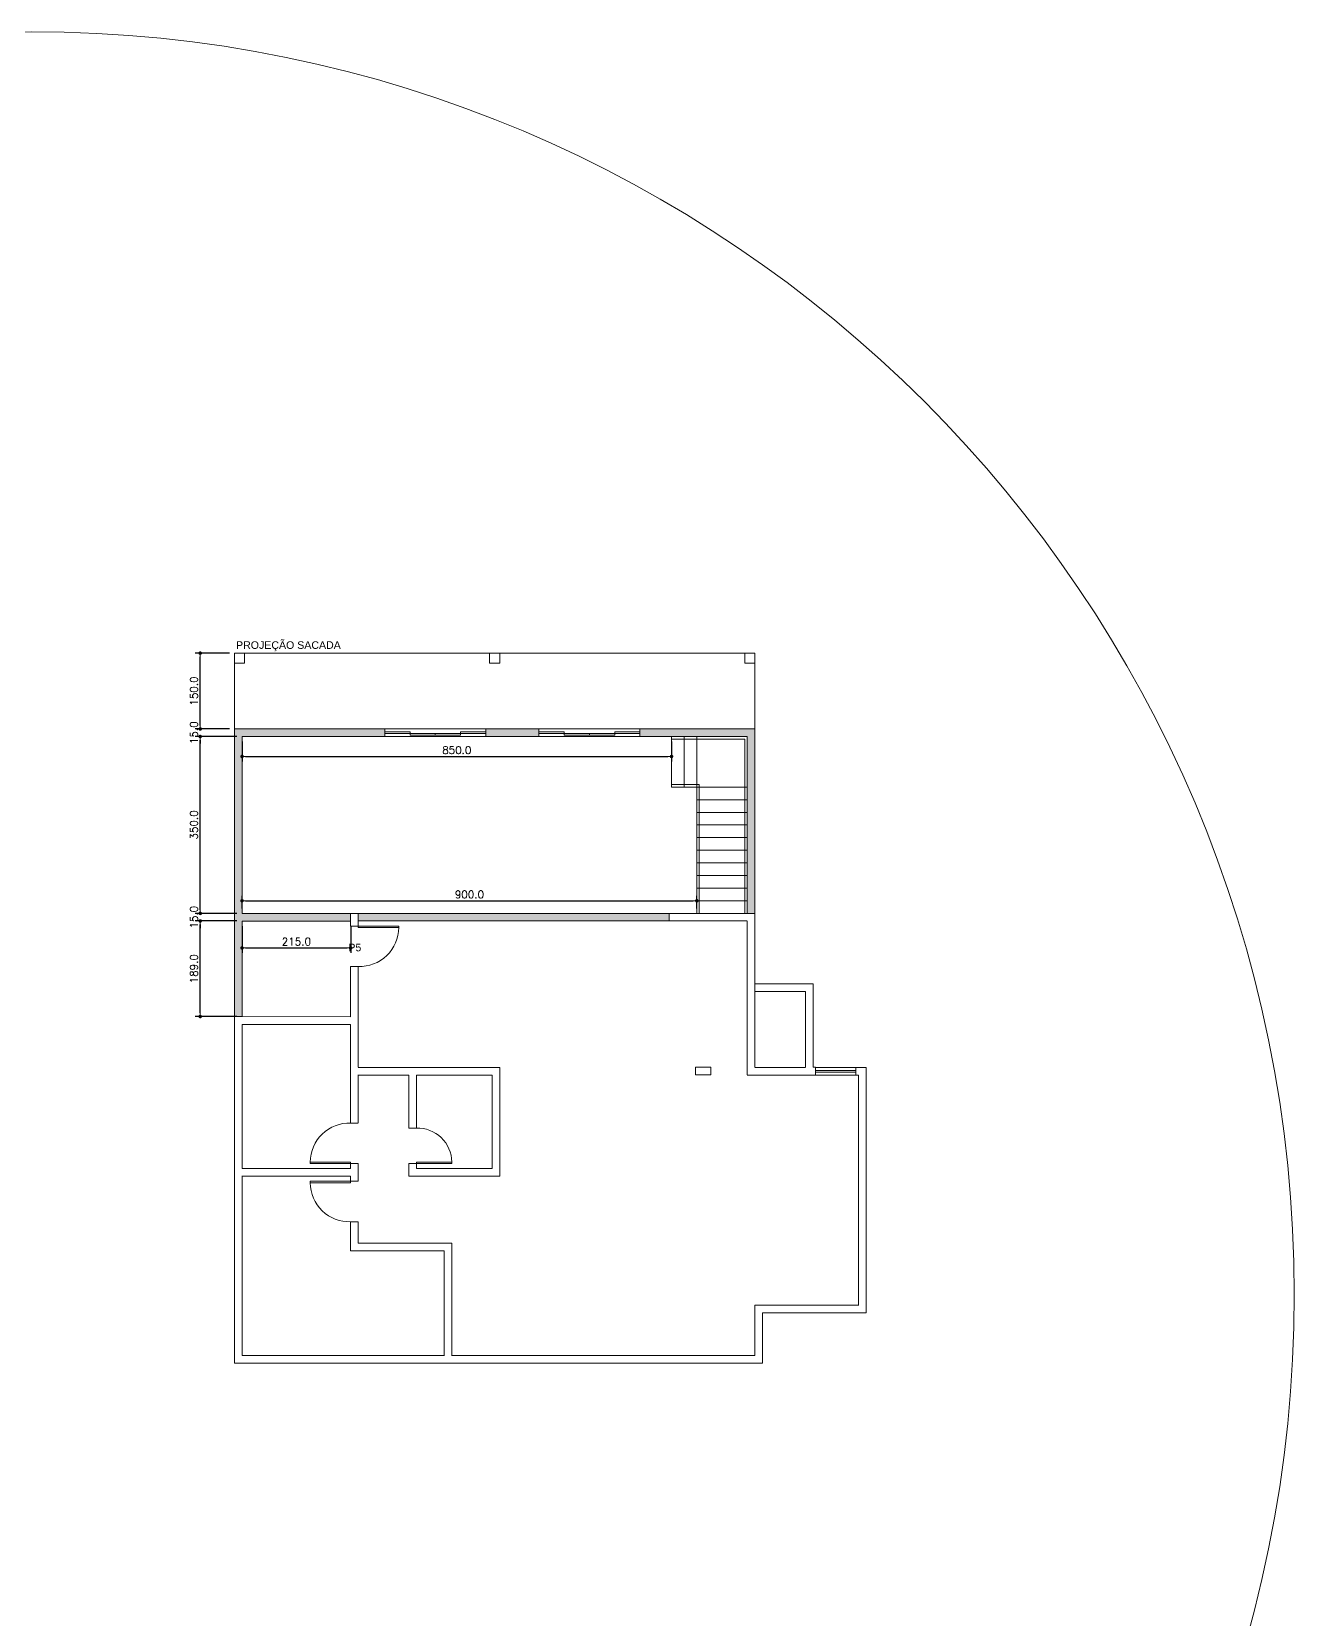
# Model space of a CAD drawing. Header units: millimetres. Extents: x 1206 to 2034, y 106 to 342.
# Drawn here: x 1875.49 to 1900.47, y 222.49 to 253.91 of the extents above; entities that cross this region are included whole.
import ezdxf

# ---------------------------------------------------------------- set-up
doc = ezdxf.new("R2010")
doc.units = ezdxf.units.MM
doc.header["$PDMODE"] = 34
doc.header["$PDSIZE"] = -5
doc.linetypes.add('ACAD_ISO12W100', pattern=[21, 12, -3, 0, -3, 0, -3])
doc.layers.get('0').update_dxf_attribs({"color": 1})
doc.layers.get('DEFPOINTS').update_dxf_attribs({"lineweight": 0})
for name, color, linetype, lineweight in [('AR-ALVENARIA', 7, 'Continuous', 9), ('AR-CARIMBO', 7, 'Continuous', 5), ('AR-CONSTRUIR', 16, 'Continuous', 9), ('AR-COTA', 1, 'Continuous', 5), ('AR-DEMOLIR', 52, 'Continuous', 9), ('AR-ESCADA', 252, 'Continuous', 5), ('AR-ESQUADRIA', 4, 'Continuous', 5), ('AR-PROJEÇÂO_PAV. SUPERIOR', 30, 'ACAD_ISO12W100', 20), ('AR-TXT-ESPECIFICAÇÕES', 174, 'Continuous', 0)]:
    doc.layers.add(name, color=color, linetype=linetype, lineweight=lineweight)
doc.styles.add('100_COTAS', font='romans.shx', dxfattribs={"height": 0.15})
doc.styles.add('75_TXT 3', font='arial.ttf', dxfattribs={"height": 0.15})
doc.styles.add('ALLEX 1_25', font='arial.ttf', dxfattribs={"height": 0.05})
doc.dimstyles.new('COTA_100', dxfattribs={"dimtxt": 0.16, "dimasz": 0.07, "dimexe": 0.1, "dimexo": 0.1, "dimgap": 0.05, "dimtad": 1, "dimdec": 1, "dimlfac": 100, "dimzin": 0, "dimdsep": 46, "dimtxsty": '100_COTAS', "dimblk1": 'DOT', "dimblk2": 'DOT', "dimsah": 1, "dimcen": 0.09, "dimclrd": 256, "dimclre": 256, "dimclrt": 7, "dimaunit": 1, "dimadec": 0, "dimazin": 0, "dimtfac": 0.05, "dimtdec": 1, "dimtix": 1, "dimtofl": 0, "dimtmove": 2, "dimatfit": 3, "dimldrblk": 'DOT', "dimfxl": 1, "dimtvp": 0.75, "dimtolj": 1, "dimtzin": 0, "dimarcsym": 0})

# ---------------------------------------------------------------- blocks, each defined once
blk = doc.blocks.new('_DOT')
at = {"color": 0, "linetype": 'ByBlock'}
blk.add_line((-0.5, 0), (-1, 0), dxfattribs=at)
at = {"color": 0, "linetype": 'ByBlock', "const_width": 0.5}
blk.add_lwpolyline([(-0.25, 0, 1), (0.25, 0, 1)], format="xyb", close=True, dxfattribs=at)
blk = doc.blocks.new('*D319')
at = {"layer": 'AR-COTA', "lineweight": -2, "transparency": 16777216}
for p, q in [((1879.551, 236.311), (1878.724, 236.311)), ((1878.824, 234.491), (1878.824, 236.241)), ((1879.551, 234.421), (1878.724, 234.421))]:
    blk.add_line(p, q, dxfattribs=at)
at = {"layer": 'DEFPOINTS', "color": 0, "transparency": 16777216}
for p in [(1878.824, 236.311), (1879.651, 236.311), (1879.651, 234.421)]:
    blk.add_point(p, dxfattribs=at)
at = {"layer": 'AR-COTA', "lineweight": -2, "transparency": 16777216, "xscale": 0.07, "yscale": 0.07, "zscale": 0.07}
for p, rotation in [((1878.824, 236.311), 90), ((1878.824, 234.421), 270)]:
    blk.add_blockref('_DOT', p, dxfattribs=dict(at, rotation=rotation))
at = {"layer": 'AR-COTA', "color": 7, "transparency": 16777216, "insert": (1878.699, 235.366), "char_height": 0.15, "attachment_point": 5, "rotation": 90, "style": '100_COTAS'}
blk.add_mtext('\\A1;189.0', dxfattribs=at)
blk = doc.blocks.new('*D320')
at = {"layer": 'AR-COTA', "lineweight": -2, "transparency": 16777216}
for p, q in [((1878.824, 236.531), (1878.824, 236.601)), ((1879.551, 236.461), (1878.724, 236.461)), ((1879.551, 236.311), (1878.724, 236.311)), ((1878.824, 236.241), (1878.824, 236.171))]:
    blk.add_line(p, q, dxfattribs=at)
at = {"layer": 'DEFPOINTS', "color": 0, "transparency": 16777216}
for p in [(1878.824, 236.461), (1879.651, 236.461), (1879.651, 236.311)]:
    blk.add_point(p, dxfattribs=at)
at = {"layer": 'AR-COTA', "lineweight": -2, "transparency": 16777216, "xscale": 0.07, "yscale": 0.07, "zscale": 0.07}
for p, rotation in [((1878.824, 236.461), 270), ((1878.824, 236.311), 90)]:
    blk.add_blockref('_DOT', p, dxfattribs=dict(at, rotation=rotation))
at = {"layer": 'AR-COTA', "color": 7, "transparency": 16777216, "insert": (1878.699, 236.386), "char_height": 0.15, "attachment_point": 5, "rotation": 90, "style": '100_COTAS'}
blk.add_mtext('\\A1;15.0', dxfattribs=at)
blk = doc.blocks.new('*D321')
at = {"layer": 'AR-COTA', "lineweight": -2, "transparency": 16777216}
for p, q in [((1879.551, 239.961), (1878.724, 239.961)), ((1878.824, 236.531), (1878.824, 239.891)), ((1879.551, 236.461), (1878.724, 236.461))]:
    blk.add_line(p, q, dxfattribs=at)
at = {"layer": 'DEFPOINTS', "color": 0, "transparency": 16777216}
for p in [(1878.824, 239.961), (1879.651, 239.961), (1879.651, 236.461)]:
    blk.add_point(p, dxfattribs=at)
at = {"layer": 'AR-COTA', "lineweight": -2, "transparency": 16777216, "xscale": 0.07, "yscale": 0.07, "zscale": 0.07}
for p, rotation in [((1878.824, 239.961), 90), ((1878.824, 236.461), 270)]:
    blk.add_blockref('_DOT', p, dxfattribs=dict(at, rotation=rotation))
at = {"layer": 'AR-COTA', "color": 7, "transparency": 16777216, "insert": (1878.699, 238.211), "char_height": 0.15, "attachment_point": 5, "rotation": 90, "style": '100_COTAS'}
blk.add_mtext('\\A1;350.0', dxfattribs=at)
blk = doc.blocks.new('*D322')
at = {"layer": 'AR-COTA', "lineweight": -2, "transparency": 16777216}
for p, q in [((1879.401, 240.111), (1878.724, 240.111)), ((1878.824, 240.181), (1878.824, 240.251)), ((1879.551, 239.961), (1878.724, 239.961)), ((1878.824, 239.891), (1878.824, 239.821))]:
    blk.add_line(p, q, dxfattribs=at)
at = {"layer": 'DEFPOINTS', "color": 0, "transparency": 16777216}
for p in [(1878.824, 240.111), (1879.501, 240.111), (1879.651, 239.961)]:
    blk.add_point(p, dxfattribs=at)
at = {"layer": 'AR-COTA', "lineweight": -2, "transparency": 16777216, "xscale": 0.07, "yscale": 0.07, "zscale": 0.07}
for p, rotation in [((1878.824, 240.111), 270), ((1878.824, 239.961), 90)]:
    blk.add_blockref('_DOT', p, dxfattribs=dict(at, rotation=rotation))
at = {"layer": 'AR-COTA', "color": 7, "transparency": 16777216, "insert": (1878.699, 240.036), "char_height": 0.15, "attachment_point": 5, "rotation": 90, "style": '100_COTAS'}
blk.add_mtext('\\A1;15.0', dxfattribs=at)
blk = doc.blocks.new('*D324')
at = {"layer": 'AR-COTA', "lineweight": -2, "transparency": 16777216}
for p, q in [((1879.651, 239.861), (1879.651, 239.466)), ((1888.151, 239.861), (1888.151, 239.466)), ((1879.721, 239.566), (1888.081, 239.566))]:
    blk.add_line(p, q, dxfattribs=at)
at = {"layer": 'DEFPOINTS', "color": 0, "transparency": 16777216}
for p in [(1879.651, 239.961), (1888.151, 239.961), (1888.151, 239.566)]:
    blk.add_point(p, dxfattribs=at)
at = {"layer": 'AR-COTA', "lineweight": -2, "transparency": 16777216, "xscale": 0.07, "yscale": 0.07, "zscale": 0.07, "rotation": 180}
blk.add_blockref('_DOT', (1879.651, 239.566), dxfattribs=at)
at = {"layer": 'AR-COTA', "lineweight": -2, "transparency": 16777216, "xscale": 0.07, "yscale": 0.07, "zscale": 0.07}
blk.add_blockref('_DOT', (1888.151, 239.566), dxfattribs=at)
at = {"layer": 'AR-COTA', "color": 7, "transparency": 16777216, "insert": (1883.901, 239.691), "char_height": 0.15, "attachment_point": 5, "style": '100_COTAS'}
blk.add_mtext('\\A1;850.0', dxfattribs=at)
blk = doc.blocks.new('*D325')
at = {"layer": 'AR-COTA', "lineweight": -2, "transparency": 16777216}
for p, q in [((1879.401, 241.611), (1878.724, 241.611)), ((1878.824, 240.181), (1878.824, 241.541)), ((1879.401, 240.111), (1878.724, 240.111))]:
    blk.add_line(p, q, dxfattribs=at)
at = {"layer": 'DEFPOINTS', "color": 0, "transparency": 16777216}
for p in [(1878.824, 241.611), (1879.501, 241.611), (1879.501, 240.111)]:
    blk.add_point(p, dxfattribs=at)
at = {"layer": 'AR-COTA', "lineweight": -2, "transparency": 16777216, "xscale": 0.07, "yscale": 0.07, "zscale": 0.07}
for p, rotation in [((1878.824, 241.611), 90), ((1878.824, 240.111), 270)]:
    blk.add_blockref('_DOT', p, dxfattribs=dict(at, rotation=rotation))
at = {"layer": 'AR-COTA', "color": 7, "transparency": 16777216, "insert": (1878.699, 240.861), "char_height": 0.15, "attachment_point": 5, "rotation": 90, "style": '100_COTAS'}
blk.add_mtext('\\A1;150.0', dxfattribs=at)
blk = doc.blocks.new('*D326')
at = {"layer": 'AR-COTA', "lineweight": -2, "transparency": 16777216}
for p, q in [((1879.651, 236.561), (1879.651, 236.811)), ((1879.721, 236.711), (1888.581, 236.711)), ((1888.651, 236.561), (1888.651, 236.811))]:
    blk.add_line(p, q, dxfattribs=at)
at = {"layer": 'DEFPOINTS', "color": 0, "transparency": 16777216}
for p in [(1888.651, 236.711), (1879.651, 236.461), (1888.651, 236.461)]:
    blk.add_point(p, dxfattribs=at)
at = {"layer": 'AR-COTA', "lineweight": -2, "transparency": 16777216, "xscale": 0.07, "yscale": 0.07, "zscale": 0.07, "rotation": 180}
blk.add_blockref('_DOT', (1879.651, 236.711), dxfattribs=at)
at = {"layer": 'AR-COTA', "lineweight": -2, "transparency": 16777216, "xscale": 0.07, "yscale": 0.07, "zscale": 0.07}
blk.add_blockref('_DOT', (1888.651, 236.711), dxfattribs=at)
at = {"layer": 'AR-COTA', "color": 7, "transparency": 16777216, "insert": (1884.151, 236.836), "char_height": 0.15, "attachment_point": 5, "style": '100_COTAS'}
blk.add_mtext('\\A1;900.0', dxfattribs=at)
blk = doc.blocks.new('*D327')
at = {"layer": 'AR-COTA', "lineweight": -2, "transparency": 16777216}
for p, q in [((1879.651, 236.211), (1879.651, 235.678)), ((1881.801, 236.211), (1881.801, 235.678)), ((1879.721, 235.778), (1881.731, 235.778))]:
    blk.add_line(p, q, dxfattribs=at)
at = {"layer": 'DEFPOINTS', "color": 0, "transparency": 16777216}
for p in [(1879.651, 236.311), (1881.801, 236.311), (1881.801, 235.778)]:
    blk.add_point(p, dxfattribs=at)
at = {"layer": 'AR-COTA', "lineweight": -2, "transparency": 16777216, "xscale": 0.07, "yscale": 0.07, "zscale": 0.07, "rotation": 180}
blk.add_blockref('_DOT', (1879.651, 235.778), dxfattribs=at)
at = {"layer": 'AR-COTA', "lineweight": -2, "transparency": 16777216, "xscale": 0.07, "yscale": 0.07, "zscale": 0.07}
blk.add_blockref('_DOT', (1881.801, 235.778), dxfattribs=at)
at = {"layer": 'AR-COTA', "color": 7, "transparency": 16777216, "insert": (1880.726, 235.903), "char_height": 0.15, "attachment_point": 5, "style": '100_COTAS'}
blk.add_mtext('\\A1;215.0', dxfattribs=at)

msp = doc.modelspace()

# ---------------------------------------------------------------- hatches: boundary and pattern name
at = {"layer": 'AR-CONSTRUIR'}
h = msp.add_hatch(color=256, dxfattribs=at)
h.dxf.hatch_style = 1
h.paths.add_polyline_path([(1879.6509, 239.9607), (1882.4759, 239.9607), (1882.4759, 240.1107), (1879.5009, 240.1107), (1879.5009, 234.4207), (1879.6509, 234.4207), (1879.6509, 236.3107), (1881.8009, 236.3107), (1881.8009, 236.4607), (1879.6509, 236.4607)])
h.paths.add_polyline_path([(1885.5259, 240.1107), (1884.4759, 240.1107), (1884.4759, 239.9607), (1885.5259, 239.9607)])
h.paths.add_polyline_path([(1889.8009, 240.1107), (1887.5259, 240.1107), (1887.5259, 239.9607), (1889.6509, 239.9607), (1889.6509, 236.4607), (1889.8009, 236.4607)])
at = {"layer": 'AR-DEMOLIR'}
h = msp.add_hatch(color=256, dxfattribs=at)
h.dxf.hatch_style = 1
h.paths.add_polyline_path([(1888.1009, 236.4607), (1881.9509, 236.4607), (1881.9509, 236.3157), (1888.1009, 236.3157)])

# ---------------------------------------------------------------- linework, layer by layer
at = {"layer": 'AR-ALVENARIA', "color": 8}
for p, q in [((1879.5009, 233.0082), (1879.5009, 240.1107)), ((1879.5009, 240.1107), (1882.4759, 240.1107)), ((1882.4759, 240.1107), (1882.4759, 239.9607)), ((1884.4759, 239.9607), (1884.4759, 240.1107)), ((1884.4759, 240.1107), (1885.5259, 240.1107)), ((1885.5259, 239.9607), (1885.5259, 240.1107)), ((1889.8009, 240.1107), (1887.5259, 240.1107)), ((1889.8009, 233.4157), (1889.8009, 240.1107)), ((1879.6509, 239.9607), (1879.6509, 236.4607)), ((1882.4759, 239.9607), (1879.6509, 239.9607)), ((1885.5259, 239.9607), (1884.4759, 239.9607)), ((1889.6509, 239.9607), (1887.5259, 239.9607)), ((1889.6509, 236.4657), (1889.6509, 239.9607)), ((1881.9509, 236.4607), (1879.6509, 236.4607)), ((1879.6509, 236.3107), (1879.6509, 234.4207)), ((1881.8009, 236.3107), (1879.6509, 236.3107)), ((1881.8009, 236.2107), (1881.8009, 236.3107)), ((1881.9509, 236.3107), (1881.9509, 236.4607)), ((1881.9509, 236.4607), (1888.1009, 236.4607)), ((1888.1009, 236.3157), (1881.9509, 236.3157)), ((1881.9509, 236.3107), (1881.9509, 236.2107)), ((1889.8009, 236.4607), (1888.1009, 236.4607)), ((1888.1009, 236.4607), (1888.1009, 236.3157)), ((1888.1009, 236.3157), (1889.6509, 236.3157)), ((1889.6509, 233.2657), (1889.6509, 236.3107)), ((1889.8009, 233.4157), (1889.8009, 236.4607)), ((1881.9509, 236.2107), (1881.8009, 236.2107)), ((1881.8009, 235.4107), (1881.8009, 234.4157)), ((1881.9509, 235.4107), (1881.8009, 235.4107)), ((1881.9509, 235.4107), (1881.9509, 233.4157)), ((1890.9509, 235.0657), (1889.8009, 235.0657)), ((1890.9509, 233.4157), (1890.9509, 235.0657)), ((1890.8009, 234.9157), (1889.8009, 234.9157)), ((1890.8009, 233.4157), (1890.8009, 234.9157)), ((1879.5009, 234.4157), (1879.5009, 227.5607)), ((1879.6509, 234.4207), (1881.8009, 234.4157)), ((1879.6509, 234.2657), (1879.6509, 231.4157)), ((1881.8009, 234.2657), (1879.6509, 234.2657)), ((1881.8009, 232.3157), (1881.8009, 234.2657)), ((1884.7509, 233.4107), (1881.9509, 233.4107)), ((1884.7509, 233.4107), (1884.7509, 231.2607)), ((1888.9259, 233.4157), (1888.6259, 233.4157)), ((1888.6259, 233.4157), (1888.6259, 233.2657)), ((1888.9259, 233.4157), (1888.9259, 233.2657)), ((1890.8009, 233.4107), (1889.8009, 233.4107)), ((1890.9509, 233.4157), (1891.0009, 233.4157)), ((1891.0009, 233.4157), (1891.0009, 233.2657)), ((1892.0009, 233.4107), (1891.8009, 233.4107)), ((1891.8009, 233.2607), (1891.8009, 233.4107)), ((1892.0009, 228.5557), (1892.0009, 233.4107)), ((1881.9509, 232.3157), (1881.9509, 233.2657)), ((1881.9509, 233.2607), (1882.9509, 233.2607)), ((1882.9509, 232.2107), (1882.9509, 233.2607)), ((1883.1009, 232.2107), (1883.1009, 233.2607)), ((1883.1009, 233.2607), (1884.6009, 233.2607)), ((1884.6009, 233.2607), (1884.6009, 231.4107)), ((1888.9259, 233.2657), (1888.6259, 233.2657)), ((1891.0009, 233.2607), (1889.6509, 233.2607)), ((1891.8509, 233.2607), (1891.8009, 233.2607)), ((1891.8509, 228.7057), (1891.8509, 233.2607)), ((1881.9509, 232.3107), (1881.8009, 232.3107)), ((1882.9509, 232.2107), (1883.1009, 232.2107)), ((1881.8009, 231.4107), (1881.8009, 231.5107)), ((1881.8009, 231.5107), (1881.9509, 231.5107)), ((1881.9509, 231.4107), (1881.9509, 231.5107)), ((1881.9509, 231.5107), (1881.9509, 231.1607)), ((1882.9509, 231.2607), (1882.9509, 231.5107)), ((1883.1009, 231.5107), (1882.9509, 231.5107)), ((1883.1009, 231.4107), (1883.1009, 231.5107)), ((1883.1009, 231.4107), (1883.1009, 231.5107)), ((1879.6509, 231.4107), (1881.0383, 231.4107)), ((1879.6509, 231.4107), (1881.8009, 231.4107)), ((1879.6509, 231.2657), (1879.6509, 227.7107)), ((1881.8009, 231.2607), (1879.6509, 231.2607)), ((1881.8009, 231.2607), (1881.8009, 231.1607)), ((1884.7509, 231.2607), (1882.9509, 231.2607)), ((1884.6009, 231.4107), (1883.1009, 231.4107)), ((1881.8009, 231.1607), (1881.9509, 231.1607)), ((1881.8009, 230.3607), (1881.8009, 229.7857)), ((1881.8009, 230.3607), (1881.9509, 230.3607)), ((1881.9509, 230.3607), (1881.9509, 229.9357)), ((1881.8009, 229.7857), (1883.6509, 229.7857)), ((1881.9509, 229.9357), (1883.8009, 229.9357)), ((1883.6509, 229.7857), (1883.6509, 227.7057)), ((1883.8009, 229.9357), (1883.8009, 227.7057)), ((1889.8009, 228.7107), (1891.8509, 228.7107)), ((1889.8009, 228.7107), (1889.8009, 227.7107)), ((1889.9509, 228.5607), (1892.0009, 228.5607)), ((1889.9509, 228.5607), (1889.9509, 227.5607)), ((1879.5009, 227.5607), (1889.9509, 227.5607)), ((1879.6509, 227.7107), (1883.6509, 227.7107)), ((1883.8009, 227.7107), (1889.8009, 227.7107))]:
    msp.add_line(p, q, dxfattribs=at)
for points in [[(1879.5009, 241.4107), (1879.7009, 241.4107), (1879.7009, 241.6107), (1879.5009, 241.6107)], [(1884.5509, 241.4107), (1884.7509, 241.4107), (1884.7509, 241.6107), (1884.5509, 241.6107)], [(1889.6009, 241.4107), (1889.8009, 241.4107), (1889.8009, 241.6107), (1889.6009, 241.6107)]]:
    msp.add_lwpolyline(points, close=True, dxfattribs=at)
at = {"layer": 'AR-ALVENARIA'}
msp.add_circle((1875.4893, 228.9208), 24.9856, dxfattribs=at)
at = {"layer": 'AR-CARIMBO', "color": 8}
msp.add_line((1887.5259, 239.9607), (1887.5259, 240.1107), dxfattribs=at)
at = {"layer": 'AR-CONSTRUIR'}
msp.add_line((1879.6509, 234.4207), (1879.5009, 234.4207), dxfattribs=at)
at = {"layer": 'AR-COTA'}
msp.add_line((1881.8009, 236.3107), (1881.8009, 236.4607), dxfattribs=at)
at = {"layer": 'AR-ESCADA', "color": 8}
for p, q in [((1888.1509, 238.9607), (1888.1509, 239.9607)), ((1889.6009, 239.9107), (1888.1509, 239.9107)), ((1888.4009, 238.9607), (1888.4009, 239.9607)), ((1888.6509, 236.4607), (1888.6509, 239.9607)), ((1889.6009, 236.4607), (1889.6009, 239.9107)), ((1888.7009, 239.0107), (1888.1509, 239.0107)), ((1888.7509, 238.9607), (1888.1509, 238.9607)), ((1888.6509, 238.9607), (1889.6509, 238.9607)), ((1888.7009, 239.0107), (1888.7009, 236.4607)), ((1888.6509, 238.7107), (1889.6509, 238.7107)), ((1888.6509, 238.4607), (1889.6509, 238.4607)), ((1888.6509, 238.2107), (1889.6509, 238.2107)), ((1888.6509, 237.9607), (1889.6509, 237.9607)), ((1888.6509, 237.7107), (1889.6509, 237.7107)), ((1888.6509, 237.4607), (1889.6509, 237.4607)), ((1888.6509, 237.2107), (1889.6509, 237.2107)), ((1888.6509, 236.9607), (1889.6509, 236.9607)), ((1888.6509, 236.7107), (1889.6509, 236.7107)), ((1888.7009, 236.4607), (1889.6509, 236.4607))]:
    msp.add_line(p, q, dxfattribs=at)
at = {"layer": 'AR-ESQUADRIA', "color": 8}
for p, q in [((1882.4759, 240.1107), (1884.4759, 240.1107)), ((1882.9759, 240.0507), (1882.4759, 240.0507)), ((1884.4759, 240.0207), (1882.4759, 240.0207)), ((1882.9759, 239.9907), (1882.9759, 240.0507)), ((1883.9759, 239.9907), (1882.9759, 239.9907)), ((1883.4759, 240.0207), (1883.4759, 239.9907)), ((1884.4759, 240.0507), (1883.9759, 240.0507)), ((1883.9759, 240.0507), (1883.9759, 239.9907)), ((1885.5259, 240.1107), (1887.5259, 240.1107)), ((1886.0259, 240.0507), (1885.5259, 240.0507)), ((1887.5259, 240.0207), (1885.5259, 240.0207)), ((1886.0259, 239.9907), (1886.0259, 240.0507)), ((1887.0259, 239.9907), (1886.0259, 239.9907)), ((1886.5259, 240.0207), (1886.5259, 239.9907)), ((1887.5259, 240.0507), (1887.0259, 240.0507)), ((1887.0259, 240.0507), (1887.0259, 239.9907)), ((1884.4759, 239.9607), (1882.4759, 239.9607)), ((1887.5259, 239.9607), (1885.5259, 239.9607)), ((1891.0009, 233.4107), (1891.8009, 233.4107)), ((1891.8009, 233.3507), (1891.0009, 233.3507)), ((1891.8009, 233.3207), (1891.0009, 233.3207)), ((1891.8009, 233.2607), (1891.0009, 233.2607))]:
    msp.add_line(p, q, dxfattribs=at)
for points in [[(1882.7509, 236.1807), (1882.7509, 236.2107), (1881.9509, 236.2107), (1881.9509, 236.1807)], [(1881.0009, 231.5407), (1881.0009, 231.5107), (1881.8009, 231.5107), (1881.8009, 231.5407)], [(1883.1009, 231.5407), (1883.8009, 231.5407), (1883.8009, 231.5107), (1883.1009, 231.5107)], [(1881.0009, 231.1307), (1881.0009, 231.1607), (1881.8009, 231.1607), (1881.8009, 231.1307)]]:
    msp.add_lwpolyline(points, close=True, dxfattribs=at)
for centre, radius, start, end in [((1881.9803, 236.1807), 0.7706, 267.81062, 0), ((1881.7714, 231.5407), 0.7706, 87.81062, 180), ((1883.1302, 231.5407), 0.6706, 0, 92.5089), ((1881.7714, 231.1307), 0.7706, 180, 272.18938)]:
    msp.add_arc(centre, radius, start, end, dxfattribs=at)
at = {"layer": 'AR-PROJEÇÂO_PAV. SUPERIOR', "color": 8}
for p, q in [((1879.5009, 241.6107), (1889.8009, 241.6107)), ((1879.5009, 240.1107), (1879.5009, 241.6107)), ((1889.8009, 240.1107), (1889.8009, 241.6107))]:
    msp.add_line(p, q, dxfattribs=at)

# ---------------------------------------------------------------- texts
at = {"layer": 'AR-PROJEÇÂO_PAV. SUPERIOR', "color": 8, "insert": (1879.5327, 241.8455), "char_height": 0.15, "attachment_point": 1, "style": '75_TXT 3'}
msp.add_mtext_dynamic_manual_height_columns('PROJEÇÃO SACADA', width=14.364558, gutter_width=10, heights=[0], dxfattribs=at)
at = {"layer": 'AR-TXT-ESPECIFICAÇÕES', "color": 8, "style": 'ALLEX 1_25'}
msp.add_text('P5', height=0.15, dxfattribs=at).set_placement((1881.7555, 235.7116))

# ---------------------------------------------------------------- dimensions: what is measured, and where the dimension line sits
at = {"layer": 'AR-COTA'}
for base, p1, p2, picture, middle in [((1878.8235, 241.6107), (1879.5009, 240.1107), (1879.5009, 241.6107), '*D325', (1878.6985, 240.8607)), ((1878.8235, 240.1107), (1879.6509, 239.9607), (1879.5009, 240.1107), '*D322', (1878.6985, 240.0357)), ((1878.8235, 239.9607), (1879.6509, 236.4607), (1879.6509, 239.9607), '*D321', (1878.6985, 238.2107)), ((1878.8235, 236.4607), (1879.6509, 236.3107), (1879.6509, 236.4607), '*D320', (1878.6985, 236.3857)), ((1878.8235, 236.3107), (1879.6509, 234.4207), (1879.6509, 236.3107), '*D319', (1878.6985, 235.3657))]:
    dim = msp.add_linear_dim(base=base, p1=p1, p2=p2, angle=90, dimstyle='COTA_100', dxfattribs=at)
    dim.commit()
    dim.dimension.update_dxf_attribs({"geometry": picture, "text_midpoint": middle})
for base, p1, p2, picture, middle in [((1888.1509, 239.5659), (1879.6509, 239.9607), (1888.1509, 239.9607), '*D324', (1883.9009, 239.6909)), ((1888.6509, 236.7107), (1879.6509, 236.4607), (1888.6509, 236.4607), '*D326', (1884.1509, 236.8357)), ((1881.8009, 235.7785), (1879.6509, 236.3107), (1881.8009, 236.3107), '*D327', (1880.7259, 235.9035))]:
    dim = msp.add_linear_dim(base=base, p1=p1, p2=p2, dimstyle='COTA_100', dxfattribs=at)
    dim.commit()
    dim.dimension.update_dxf_attribs({"geometry": picture, "text_midpoint": middle})

doc.saveas('drawing.dxf')
